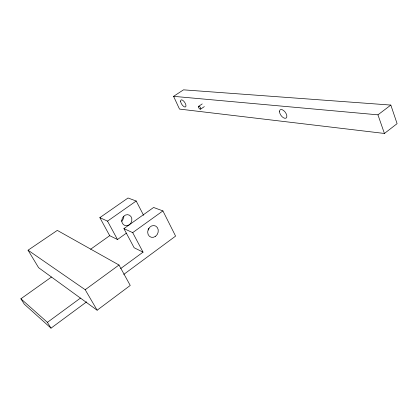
<?xml version="1.0" encoding="UTF-8"?>
<svg xmlns="http://www.w3.org/2000/svg" width="418" height="418" viewBox="0 0 418 418"><rect width="100%" height="100%" fill="white"/><g stroke="black" fill="none" stroke-linecap="round" stroke-linejoin="round"><path stroke-width="0.63" d="M384.419 133.462L397.1 123.65L390.825 105.075L183.502 89.839L173.585 96.333L179.5 109.082L384.419 133.462L377.945 114.835L173.585 96.333M377.945 114.835L390.825 105.075M97.128 310.219L130.244 285.447L118.999 265.012L57.308 230.391L28.048 250.204L38.602 267.687L97.128 310.219L85.209 289.726L28.048 250.204M51.482 277.045L20.9 298.781L24.275 304.158L51.012 328.161L86.61 301.859M123.775 274.396L175.602 236.107L162.91 210.912L153.605 207.469L123.916 228.62L134.136 247.749L143.04 252.148L120.64 268.591M20.9 298.781L47.412 322.351L80.449 298.097M85.209 289.726L118.999 265.012M123.916 228.62L132.689 232.622L162.91 210.912M143.599 215.327L136.195 201.016L128.044 197.996L99.85 217.637L109.694 235.668L117.489 239.519L126.361 233.166M90.607 249.238L109.694 235.668M99.85 217.637L107.52 221.138L136.195 201.016M200.661 109.088L204.329 106.616M198.555 106.381L202.228 103.92M47.412 322.351L51.012 328.161M107.52 221.138L117.489 239.519M132.689 232.622L143.04 252.148M123.859 216.383A5.554 4.87 -66.4 0 1 121.283 221.279M148.954 228.28A5.93 5.089 -66.9 0 1 148.327 230.025M155.48 236.358A6.066 5.168 -67.1 0 0 155.789 226.101A6.066 5.168 -67.1 0 0 147.669 231.953A6.066 5.168 -67.1 0 0 155.48 236.358M129.261 224.816A5.674 4.943 -66.6 0 0 129.496 215.207A5.674 4.943 -66.6 0 0 121.784 220.631A5.674 4.943 -66.6 0 0 129.261 224.816M279.496 111.392A5.089 2.675 54.1 0 0 284.935 118.304A5.089 2.675 54.1 0 0 285.113 112.024A5.089 2.675 54.1 0 0 279.496 111.392M180.613 101.428A4.143 1.766 56.9 0 0 184.934 107.029A4.143 1.766 56.9 0 0 184.322 101.846A4.143 1.766 56.9 0 0 180.613 101.428M198.466 106.888A1.735 0.763 56.5 0 0 200.285 109.234A1.735 0.763 56.5 0 0 200.076 107.071A1.735 0.763 56.5 0 0 198.466 106.888"/></g></svg>
